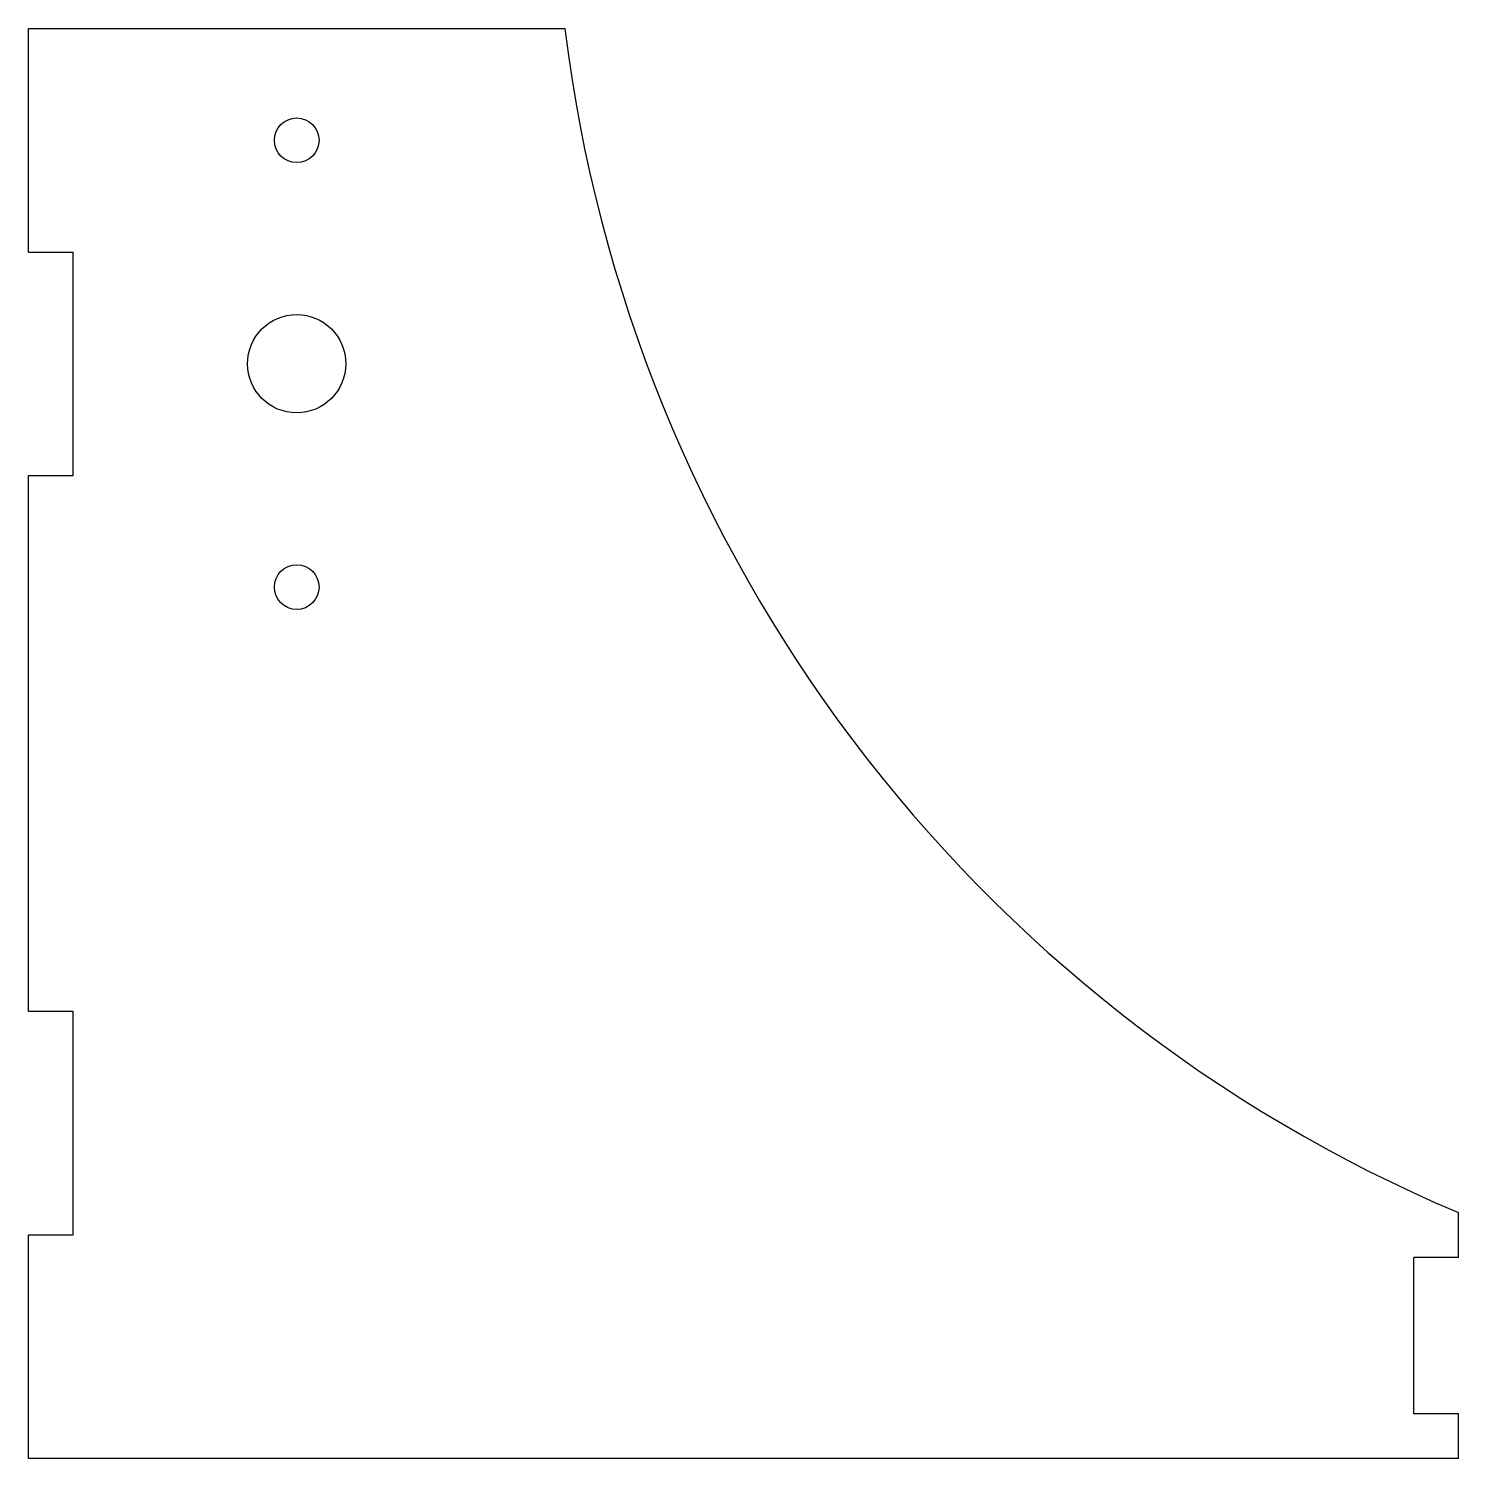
# Model space of a CAD drawing. Header units: millimetres. Extents: x 43 to 363, y 8 to 328.
import ezdxf

# ---------------------------------------------------------------- set-up
doc = ezdxf.new("R2010")
doc.units = ezdxf.units.MM
doc.layers.add('VISIBLE', color=7, linetype='Continuous')

msp = doc.modelspace()

# ---------------------------------------------------------------- linework, layer by layer
for p, q in [((52.65, 108.09, -312), (42.65, 108.09, -312)), ((52.65, 58.09, -312), (42.65, 58.09, -312))]:
    msp.add_line(p, q)
msp.add_arc((492.14, 368.8, -312), 332, 187.0425, 247.0425)
at = {"layer": 'VISIBLE'}
for p, q in [((42.65, 328.09, -312), (162.65, 328.09, -312)), ((42.65, 278.09, -312), (42.65, 328.09, -312)), ((42.65, 278.09, -312), (52.65, 278.09, -312)), ((52.65, 228.09, -312), (52.65, 278.09, -312)), ((42.65, 228.09, -312), (52.65, 228.09, -312)), ((42.65, 108.09, -312), (42.65, 228.09, -312)), ((52.65, 58.09, -312), (52.65, 108.09, -312)), ((362.65, 53.09, -312), (362.65, 63.09, -312)), ((42.65, 8.09, -312), (42.65, 58.09, -312)), ((362.65, 53.09, -312), (352.65, 53.09, -312)), ((352.65, 18.09, -312), (352.65, 53.09, -312)), ((362.65, 18.09, -312), (352.65, 18.09, -312)), ((362.65, 8.09, -312), (362.65, 18.09, -312)), ((362.65, 8.09, -312), (42.65, 8.09, -312))]:
    msp.add_line(p, q, dxfattribs=at)
for centre, radius in [((102.65, 303.09, -312), 5), ((102.65, 253.09, -312), 11), ((102.65, 203.09, -312), 5)]:
    msp.add_circle(centre, radius, dxfattribs=at)

doc.saveas('drawing.dxf')
